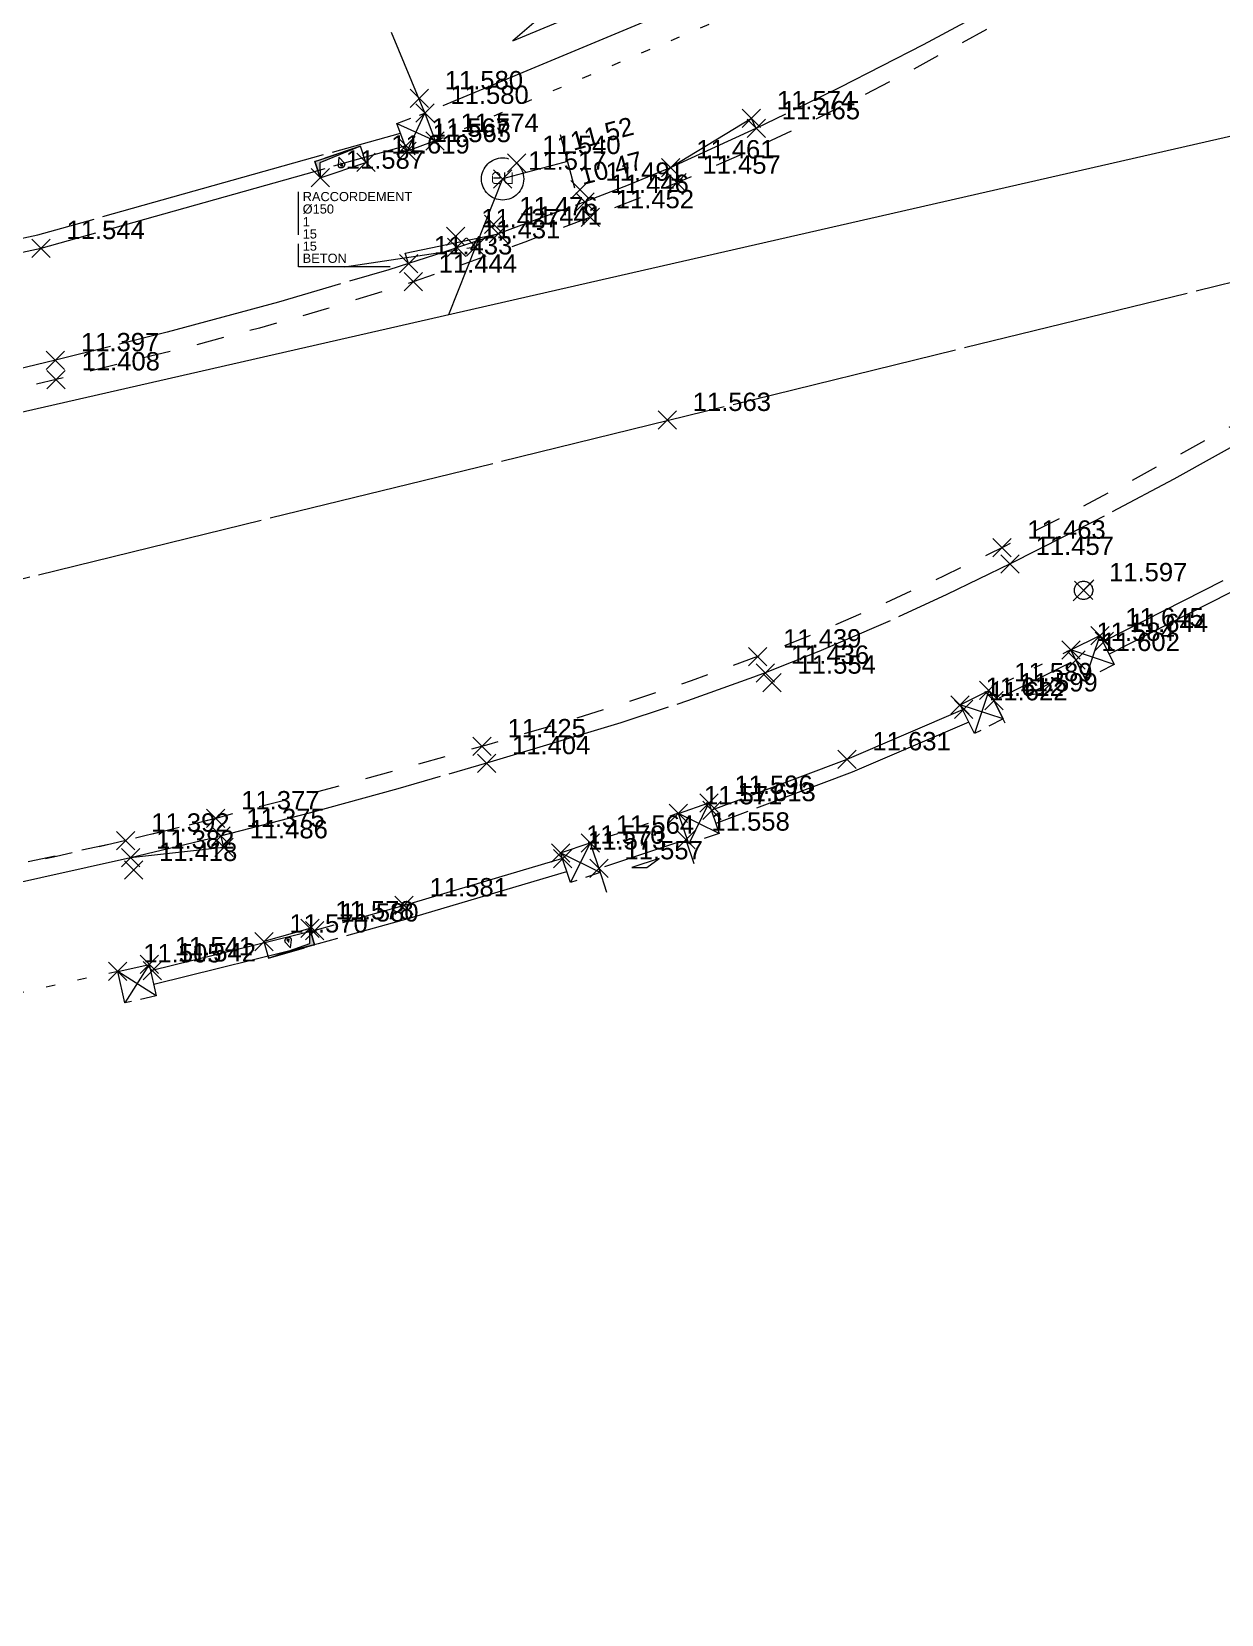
# Model space of a CAD drawing. Header units: metres. Extents: x 1224602 to 1224842, y 7187490 to 7187733.
# Drawn here: x 1224800.15 to 1224813.13, y 7187594.67 to 7187611.93 of the extents above; entities that cross this region are included whole.
import ezdxf
from ezdxf.enums import TextEntityAlignment as Align

# ---------------------------------------------------------------- set-up
doc = ezdxf.new("R2010")
doc.units = ezdxf.units.M
doc.header["$PDMODE"] = 3
doc.header["$PDSIZE"] = 0.1
for name, pattern in [('LL_0822', [2.5, 2.5, 0]), ('LL_0824', [0.35, 0.1, -0.25]), ('LL_0829', [0.6, 0.3, -0.3]), ('SL_1146', [2.5, 2.5, 0]), ('Socle_Continu', [2.5, 2.5, 0]), ('YL_2901', [2.5, 2.5, 0])]:
    doc.linetypes.add(name, pattern=pattern)
for name, color, linetype, lineweight in [('CLOTU_SCS', 212, 'Socle_Continu', 13), ('EAUPO_SCS', 140, 'Socle_Continu', 13), ('GAZFL_SCS', 40, 'Socle_Continu', 13), ('SIGTA_SCI', 7, 'Socle_Continu', 13), ('SIGTO_SCI', 255, 'Socle_Continu', 13), ('VOIRI_SCS', 7, 'Socle_Continu', 13)]:
    doc.layers.add(name, color=color, linetype=linetype, lineweight=lineweight)
for name, color, linetype, lineweight, true_color in [('EAUPL_SCS', 5, 'Socle_Continu', 13, 0x0000ff), ('EAUUS_PSI', 7, 'Socle_Continu', 13, 0x7f3f00), ('EAUUS_SCI', 7, 'Socle_Continu', 13, 0x7f3f00), ('EAUUS_SCS', 7, 'Socle_Continu', 13, 0x7f3f00), ('EAUUS_SCT', 7, 'Socle_Continu', 13, 0x7f3f00), ('SIGTS_PSS', 7, 'Socle_Continu', 13, 0x9966cc)]:
    doc.layers.add(name, color=color, linetype=linetype, lineweight=lineweight, true_color=true_color)
doc.styles.add('Reseaux', font='arial.ttf')
doc.styles.get("Standard").update_dxf_attribs({"font": 'arial.ttf'})
doc.styles.add('Style_2', font='WINGDNG3.TTF')
doc.linetypes.add('BL_0068', pattern='A,0.508,-0.254,["}",Style_2,S=0.254,R=0,X=-0.2,Y=-0.12],0.254', length=1.016)
doc.linetypes.add('CL_0181', pattern='A,3,-0.15,0.4,-0.381,["eu",Standard,S=0.254,R=0,X=-0.2,Y=-0.1],-0.381,0.4,-0.15', length=4.862)

# ---------------------------------------------------------------- blocks, each defined once
blk = doc.blocks.new('YP_1521')
at = {"layer": 'SIGTO_SCI', "color": 7, "linetype": 'Socle_Continu'}
blk.add_point((0, 0), dxfattribs=at)
at = {"layer": 'SIGTA_SCI', "linetype": 'Socle_Continu'}
blk.add_attdef('ALT', (0.278, 0.099), '', height=0.2, dxfattribs=at)
at = {"layer": 'SIGTA_SCI', "linetype": 'Socle_Continu', "flags": 9}
blk.add_attdef('CALQUE_ALT', (1.69, -1.18), '', height=0.2, dxfattribs=at)
at = {"layer": 'SIGTO_SCI', "linetype": 'Socle_Continu', "flags": 9}
for tag, p in [('ID', (1.69, 0.105)), ('NATURE', (1.69, -0.216)), ('FAMILLE', (1.69, -0.538)), ('CALQUE', (1.69, -0.859)), ('PCRS', (1.69, -1.823))]:
    blk.add_attdef(tag, p, '', height=0.2, dxfattribs=at)
blk = doc.blocks.new('AP_0001')
at = {"layer": 'EAUPO_SCS', "linetype": 'Socle_Continu'}
blk.add_line((0.113, 0.113), (-0.113, -0.113), dxfattribs=at)
blk.add_circle((0, 0), 0.1, dxfattribs=at)
at = {"layer": 'EAUPO_SCS', "linetype": 'Socle_Continu', "flags": 9}
for tag, p in [('ID', (0.809, 0.507)), ('NATURE', (0.809, 0.186)), ('FAMILLE', (0.809, -0.135)), ('CALQUE', (0.809, -0.456)), ('PCRS', (0.809, -0.778))]:
    blk.add_attdef(tag, p, '', height=0.2, dxfattribs=at)
blk = doc.blocks.new('CP_0162')
at = {"layer": 'EAUUS_SCS', "linetype": 'Socle_Continu', "const_width": 0.025, "flags": 128}
for points in [[(-0.063, -0.111), (-0.174, -0.111, -0.405328), (-0.241, -0.045), (-0.241, 0.067, -0.999132), (-0.063, 0.067), (-0.063, 0.022), (-0.218, 0.022)], [(0.048, 0.155), (0.048, -0.034, 0.410802), (0.125, -0.111), (0.225, -0.111), (0.225, 0.155)]]:
    blk.add_lwpolyline(points, format="xyb", dxfattribs=at)
at = {"layer": 'EAUUS_SCS', "linetype": 'Socle_Continu'}
blk.add_circle((0, 0), 0.5, dxfattribs=at)
at = {"layer": 'EAUUS_SCS', "linetype": 'Socle_Continu', "flags": 9}
for tag, p in [('NATURE', (0.918, 0.2)), ('ID', (0.918, 0.522)), ('FAMILLE', (0.918, -0.121)), ('CALQUE', (0.918, -0.442)), ('PCRS', (0.918, -0.763))]:
    blk.add_attdef(tag, p, '', height=0.2, dxfattribs=at)
blk = doc.blocks.new('LP_0842')
at = {"layer": 'VOIRI_SCS', "linetype": 'Socle_Continu', "flags": 128}
blk.add_lwpolyline([(1, 0), (1, 0.5), (0, 0)], dxfattribs=at)
at = {"layer": 'VOIRI_SCS', "linetype": 'Socle_Continu', "flags": 9}
for tag, p in [('ID', (1.488, 0.614)), ('NATURE', (1.488, 0.292)), ('FAMILLE', (1.488, -0.029)), ('CALQUE', (1.488, -0.35)), ('PCRS', (1.488, -0.672))]:
    blk.add_attdef(tag, p, '', height=0.2, dxfattribs=at)
blk = doc.blocks.new('LP_0841')
at = {"layer": 'VOIRI_SCS', "linetype": 'Socle_Continu', "flags": 128}
blk.add_lwpolyline([(0, 0), (0, 0.5), (1, 0)], dxfattribs=at)
at = {"layer": 'VOIRI_SCS', "linetype": 'Socle_Continu', "flags": 9}
for tag, p in [('ID', (1.428, 0.548)), ('NATURE', (1.428, 0.227)), ('FAMILLE', (1.428, -0.095)), ('CALQUE', (1.428, -0.416)), ('PCRS', (1.428, -0.737))]:
    blk.add_attdef(tag, p, '', height=0.2, dxfattribs=at)
blk = doc.blocks.new('JP_0703')
at = {"layer": 'GAZFL_SCS', "linetype": 'Socle_Continu'}
blk.add_hatch(color=256, dxfattribs=at).paths.add_polyline_path([(0, 0), (0, 0.359), (1, 0.359), (0.088, 0.3)])
h = blk.add_hatch(color=256, dxfattribs=at)
edge = h.paths.add_edge_path()
edge.add_line((0.505, 0.179), (0.471, 0.106))
edge.add_line((0.471, 0.106), (0.471, 0.096))
edge.add_ellipse((0.505, 0.099), major_axis=(-0.0336, 0), ratio=0.758629, start_angle=5.446, end_angle=174.554)
edge.add_line((0.538, 0.096), (0.538, 0.106))
edge.add_line((0.538, 0.106), (0.505, 0.179))
at = {"layer": 'GAZFL_SCS', "linetype": 'Socle_Continu', "flags": 128}
blk.add_lwpolyline([(0, 0.359), (0, 0), (1, 0), (1, 0.359)], close=True, dxfattribs=at)
at = {"layer": 'GAZFL_SCS', "linetype": 'Socle_Continu'}
blk.add_lwpolyline([(0, 0), (0, 0.359), (1, 0.359), (0.088, 0.3)], close=True, dxfattribs=at)
blk.add_lwpolyline([(0.578, 0.106), (0.578, 0.124), (0.505, 0.281), (0.432, 0.124), (0.432, 0.106, 0.066358), (0.436, 0.095, 0.1059), (0.452, 0.076, 0.086348), (0.476, 0.064, 0.076263), (0.505, 0.059, 0.076263), (0.534, 0.064, 0.086348), (0.557, 0.076, 0.1059), (0.574, 0.095, 0.066358)], format="xyb", close=True, dxfattribs=at)
at = {"layer": 'GAZFL_SCS', "linetype": 'Socle_Continu', "flags": 9}
for tag, p in [('ID', (1.013, 0.696)), ('NATURE', (1.013, 0.374)), ('FAMILLE', (1.013, 0.053)), ('CALQUE', (1.013, -0.268)), ('PCRS', (1.013, -0.589))]:
    blk.add_attdef(tag, p, '', height=0.2, dxfattribs=at)
blk = doc.blocks.new('SP_1162')
at = {"layer": 'CLOTU_SCS', "linetype": 'Socle_Continu'}
for p, q in [((0, 0), (1, 1)), ((0, 1), (1, 0))]:
    blk.add_line(p, q, dxfattribs=at)
at = {"layer": 'CLOTU_SCS', "linetype": 'Socle_Continu', "flags": 128}
blk.add_lwpolyline([(1, 0), (0, 0), (0, 1), (1, 1)], close=True, dxfattribs=at)
at = {"layer": 'CLOTU_SCS', "linetype": 'Socle_Continu', "flags": 9}
for tag, p in [('ID', (1.089, 0.299)), ('NATURE', (1.089, -0.022)), ('CALQUE', (1.089, -0.665)), ('FAMILLE', (1.089, -0.344)), ('PCRS', (1.089, -0.986))]:
    blk.add_attdef(tag, p, '', height=0.2, dxfattribs=at)
blk = doc.blocks.new('SP_1161')
at = {"layer": 'CLOTU_SCS', "linetype": 'Socle_Continu'}
for p, q in [((0, 0), (0, 0.2745)), ((1, 0.2745), (1, 0)), ((0.5, 0.1545), (0.3438, 0.103)), ((0.6563, 0.103), (0.5, 0.1545)), ((0.3438, 0.103), (0.6563, 0.103)), ((0.0625, 0), (0.9375, 0))]:
    blk.add_line(p, q, dxfattribs=at)
at = {"layer": 'CLOTU_SCS', "linetype": 'Socle_Continu', "flags": 9}
for tag, p in [('ID', (1.3598, 0.3853)), ('NATURE', (1.3598, 0.0641)), ('FAMILLE', (1.3598, -0.2572)), ('CALQUE', (1.3598, -0.5785)), ('PCRS', (1.3598, -0.8998))]:
    blk.add_attdef(tag, p, '', height=0.2, dxfattribs=at)
blk = doc.blocks.new('CP_2101')
at = {"layer": 'EAUUS_PSI', "linetype": 'Socle_Continu'}
blk.add_line((0.733, 0), (0, 0), dxfattribs=at)
at = {"layer": 'EAUUS_PSI', "linetype": 'Socle_Continu', "flags": 128}
blk.add_lwpolyline([(0.733, -0.3), (0.733, 0.3)], dxfattribs=at)
at = {"layer": 'EAUUS_PSI', "linetype": 'Socle_Continu'}
blk.add_point((0, 0), dxfattribs=at)
at = {"layer": 'EAUUS_PSI', "linetype": 'Socle_Continu', "style": 'Reseaux', "flags": 9}
for tag, p in [('ID', (2.525, 0.541)), ('NATURE', (2.525, 0.22))]:
    blk.add_attdef(tag, p, '', height=0.2, dxfattribs=at)
at = {"layer": 'EAUUS_PSI', "linetype": 'Socle_Continu'}
for tag, p in [('TAMPON', (0.824, 0.196)), ('RADIER', (0.824, -0.192))]:
    blk.add_attdef(tag, text='', height=0.2, dxfattribs=at).set_placement(p, align=Align.MIDDLE_LEFT)
at = {"layer": 'EAUUS_PSI', "linetype": 'Socle_Continu', "flags": 9}
for tag, p in [('FAMILLE', (2.525, -0.101)), ('CALQUE', (2.525, -0.423))]:
    blk.add_attdef(tag, p, '', height=0.2, dxfattribs=at)
blk = doc.blocks.new('*U107')
at = {"layer": 'EAUUS_SCI', "linetype": 'Socle_Continu'}
blk.add_line((-2.864, -0.435), (0, 0), dxfattribs=at)
at = {"layer": 'EAUUS_SCI', "linetype": 'Socle_Continu', "flags": 128}
blk.add_lwpolyline([(-1.864, -0.435), (-3.864, -0.435), (-3.864, 1.204)], dxfattribs=at)
at = {"layer": 'EAUUS_SCI', "linetype": 'Socle_Continu'}
blk.add_point((0, 0), dxfattribs=at)
at = {"layer": 'EAUUS_SCI', "linetype": 'Socle_Continu', "flags": 9}
for tag, p in [('ID', (2.47, 1.418)), ('NATURE', (2.47, 1.097)), ('FAMILLE', (2.47, 0.776)), ('CALQUE', (2.47, 0.454))]:
    blk.add_attdef(tag, p, '', height=0.2, dxfattribs=at)
at = {"layer": 'EAUUS_SCI', "linetype": 'Socle_Continu'}
for tag, p in [('TYPE', (-3.775, 0.999)), ('DIAM', (-3.775, 0.728)), ('NBR', (-3.775, 0.45)), ('LARG', (-3.775, 0.184)), ('HAUT', (-3.775, -0.082)), ('MATER', (-3.775, -0.347))]:
    blk.add_attdef(tag, p, '', height=0.2, dxfattribs=at)

msp = doc.modelspace()

# ---------------------------------------------------------------- linework, layer by layer
at = {"layer": 'CLOTU_SCS', "linetype": 'SL_1146', "flags": 128}
for points in [[(1224793.292, 7187608.313), (1224796.823, 7187608.978), (1224800.213, 7187609.71), (1224804.17, 7187610.82)], [(1224793.309, 7187608.163), (1224796.853, 7187608.831), (1224800.249, 7187609.564), (1224804.222, 7187610.679)], [(1224815.446, 7187607.139), (1224813.996, 7187606.369), (1224811.847, 7187605.278), (1224811.834, 7187605.272)], [(1224815.521, 7187607.009), (1224814.065, 7187606.236), (1224811.901, 7187605.138)], [(1224810.302, 7187604.529), (1224809.041, 7187603.989), (1224807.568, 7187603.434), (1224807.563, 7187603.432)], [(1224810.37, 7187604.395), (1224809.097, 7187603.85), (1224807.612, 7187603.29)], [(1224805.938, 7187602.907), (1224804.21, 7187602.396), (1224803.235, 7187602.122), (1224801.462, 7187601.686), (1224801.445, 7187601.682)], [(1224805.981, 7187602.764), (1224804.251, 7187602.252), (1224803.273, 7187601.977), (1224801.478, 7187601.535)]]:
    msp.add_lwpolyline(points, dxfattribs=at)
at = {"layer": 'EAUPL_SCS', "linetype": 'BL_0068', "flags": 128}
msp.add_lwpolyline([(1224804.773, 7187609.694), (1224804.782, 7187609.573)], dxfattribs=at)
at = {"layer": 'EAUUS_SCT', "linetype": 'CL_0181', "flags": 128}
for points in [[(1224817.982, 7187611.869), (1224779.278, 7187603.035)], [(1224805.285, 7187610.32), (1224804.696, 7187608.836)]]:
    msp.add_lwpolyline(points, dxfattribs=at)
at = {"layer": 'SIGTS_PSS', "linetype": 'YL_2901', "flags": 128}
msp.add_lwpolyline([(1224718.643, 7187594.665), (1224724.194, 7187641.786), (1224743.464, 7187686.347), (1224774.759, 7187705.496), (1224807.6, 7187693.028), (1224838.124, 7187643.847), (1224818.746, 7187610.542), (1224772.174, 7187599.12)], close=True, dxfattribs=at)
at = {"layer": 'VOIRI_SCS', "linetype": 'LL_0829', "flags": 128}
for points in [[(1224724.034, 7187627.945), (1224724.202, 7187628.224), (1224726.87, 7187634.426), (1224730.625, 7187643.104), (1224731.102, 7187644.194), (1224732.308, 7187646.951), (1224733.907, 7187650.659), (1224734.709, 7187652.528), (1224735.526, 7187654.382), (1224736.479, 7187656.545), (1224737.677, 7187659.395), (1224738.379, 7187661.013), (1224739.599, 7187663.79), (1224739.988, 7187664.723), (1224743.133, 7187672.052), (1224744, 7187673.998), (1224744.29, 7187674.651), (1224745.698, 7187677.941), (1224748.364, 7187684.148), (1224750.773, 7187689.646), (1224751.073, 7187690.345), (1224751.387, 7187691.034), (1224751.554, 7187691.372), (1224751.731, 7187691.704), (1224751.919, 7187692.029), (1224752.12, 7187692.345), (1224752.335, 7187692.653), (1224752.562, 7187692.953), (1224752.799, 7187693.246), (1224753.045, 7187693.533), (1224753.561, 7187694.09), (1224754.095, 7187694.632), (1224754.713, 7187695.229), (1224755.028, 7187695.519), (1224755.35, 7187695.799), (1224755.679, 7187696.069), (1224756.017, 7187696.327), (1224756.365, 7187696.569), (1224756.724, 7187696.796), (1224757.093, 7187697.006), (1224757.473, 7187697.2), (1224757.861, 7187697.378), (1224758.257, 7187697.541), (1224758.659, 7187697.69), (1224759.067, 7187697.825), (1224759.479, 7187697.947), (1224759.895, 7187698.056), (1224760.344, 7187698.16), (1224760.795, 7187698.25), (1224761.249, 7187698.326), (1224761.703, 7187698.388), (1224762.16, 7187698.435), (1224762.617, 7187698.467), (1224763.075, 7187698.484), (1224763.533, 7187698.485), (1224763.991, 7187698.472), (1224764.449, 7187698.443), (1224764.906, 7187698.398), (1224765.361, 7187698.337), (1224765.813, 7187698.26), (1224766.262, 7187698.166), (1224766.707, 7187698.055), (1224767.146, 7187697.927), (1224768.078, 7187697.607), (1224773.728, 7187695.548), (1224776.608, 7187694.496), (1224779.623, 7187693.399), (1224782.465, 7187692.323), (1224789.073, 7187689.945), (1224794.902, 7187687.818), (1224796.778, 7187687.116), (1224799.656, 7187686.091), (1224801.113, 7187685.539), (1224803.978, 7187684.486), (1224804.92, 7187684.146), (1224805.867, 7187683.795), (1224806.817, 7187683.428), (1224807.761, 7187683.045), (1224808.696, 7187682.64), (1224809.623, 7187682.212), (1224810.537, 7187681.754), (1224810.987, 7187681.513), (1224811.432, 7187681.262), (1224811.871, 7187681), (1224812.301, 7187680.728), (1224812.723, 7187680.443), (1224813.136, 7187680.145), (1224813.539, 7187679.833), (1224813.932, 7187679.508), (1224814.315, 7187679.171), (1224814.69, 7187678.824), (1224815.057, 7187678.468), (1224815.417, 7187678.104), (1224816.117, 7187677.355), (1224816.794, 7187676.586), (1224817.123, 7187676.194), (1224817.443, 7187675.795), (1224817.754, 7187675.39), (1224818.055, 7187674.978), (1224818.345, 7187674.559), (1224818.623, 7187674.131), (1224819.017, 7187673.479), (1224819.394, 7187672.817), (1224820.126, 7187671.479), (1224820.426, 7187670.919), (1224821.79, 7187668.228), (1224823.547, 7187664.606), (1224824.926, 7187661.775), (1224827.094, 7187657.329), (1224828.446, 7187654.62), (1224830.201, 7187651.007), (1224830.875, 7187649.632), (1224831.199, 7187648.938), (1224831.507, 7187648.236), (1224831.793, 7187647.527), (1224832.054, 7187646.808), (1224832.284, 7187646.08), (1224832.474, 7187645.355), (1224832.477, 7187645.342), (1224832.632, 7187644.595), (1224832.753, 7187643.841), (1224832.845, 7187643.082), (1224832.915, 7187642.321), (1224832.972, 7187641.513), (1224833.01, 7187640.704), (1224833.031, 7187639.894), (1224833.035, 7187639.269), (1224833.034, 7187639.083), (1224833.018, 7187638.271), (1224832.975, 7187637.46), (1224832.897, 7187636.653), (1224832.844, 7187636.252), (1224832.779, 7187635.853), (1224832.697, 7187635.433), (1224832.602, 7187635.015), (1224832.496, 7187634.6), (1224832.38, 7187634.187), (1224832.122, 7187633.367), (1224831.837, 7187632.554), (1224831.718, 7187632.233), (1224831.533, 7187631.748), (1224831.21, 7187630.951), (1224831.038, 7187630.558), (1224830.856, 7187630.169), (1224830.665, 7187629.786), (1224830.462, 7187629.41), (1224830.105, 7187628.811), (1224829.722, 7187628.228), (1224829.318, 7187627.657), (1224828.9, 7187627.096), (1224828.737, 7187626.882), (1224828.042, 7187625.992), (1224827.603, 7187625.45), (1224827.153, 7187624.918), (1224826.605, 7187624.3), (1224826.043, 7187623.696), (1224825.468, 7187623.102), (1224824.884, 7187622.518), (1224824.691, 7187622.328), (1224823.697, 7187621.37), (1224822.496, 7187620.237), (1224821.31, 7187619.135), (1224820.705, 7187618.597), (1224820.214, 7187618.179), (1224820.087, 7187618.074), (1224819.454, 7187617.571), (1224818.806, 7187617.085), (1224818.148, 7187616.614), (1224817.481, 7187616.153), (1224816.674, 7187615.613), (1224815.86, 7187615.084), (1224815.04, 7187614.566), (1224814.356, 7187614.144), (1224814.214, 7187614.057), (1224813.382, 7187613.557), (1224812.546, 7187613.066), (1224810.857, 7187612.108), (1224809.731, 7187611.497), (1224809.162, 7187611.201), (1224808.589, 7187610.915), (1224808.011, 7187610.641), (1224807.427, 7187610.381), (1224807.186, 7187610.278), (1224806.836, 7187610.135), (1224806.241, 7187609.902), (1224805.528, 7187609.631), (1224804.812, 7187609.371), (1224804.309, 7187609.198), (1224804.091, 7187609.127), (1224803.364, 7187608.902), (1224802.631, 7187608.693), (1224801.895, 7187608.498), (1224800.414, 7187608.132), (1224798.436, 7187607.674), (1224797.443, 7187607.46), (1224796.449, 7187607.258), (1224795.451, 7187607.071), (1224794.45, 7187606.899), (1224793.447, 7187606.742), (1224792.441, 7187606.602), (1224790.953, 7187606.423), (1224789.463, 7187606.261), (1224783.421, 7187605.668), (1224780.396, 7187605.374), (1224779.544, 7187605.287), (1224769.822, 7187604.297), (1224765.881, 7187603.889), (1224760.59, 7187603.346), (1224760.558, 7187603.241), (1224760.498, 7187603.176)], [(1224802.155, 7187603.346), (1224801.173, 7187603.102), (1224798.671, 7187602.56), (1224796.693, 7187602.158), (1224795.721, 7187601.972), (1224794.734, 7187601.792), (1224794.322, 7187601.721), (1224793.344, 7187601.573), (1224788.442, 7187601.049), (1224785.39, 7187600.732), (1224780.227, 7187600.217), (1224772.157, 7187599.408), (1224770.25, 7187599.222), (1224769.137, 7187599.11), (1224767.108, 7187598.904), (1224766.031, 7187598.79), (1224760.921, 7187598.263), (1224760.376, 7187598.241)]]:
    msp.add_lwpolyline(points, dxfattribs=at)
msp.add_lwpolyline([(1224829.998, 7187686.754), (1224829.329, 7187685.889, 0.085546), (1224827.67, 7187683.348, 0.032872), (1224826.288, 7187679.465, 0.052007), (1224825.938, 7187677.454), (1224825.845, 7187676.093, 0.035288), (1224825.807, 7187675.08, 0.008804), (1224825.911, 7187673.024, 0.041117), (1224826.067, 7187671.994, 0.038606), (1224826.693, 7187670.038, 0.014144), (1224827.498, 7187668.211), (1224828.376, 7187666.362), (1224829.531, 7187664.042), (1224829.974, 7187663.098), (1224834.355, 7187654.09), (1224836.14, 7187650.337), (1224836.462, 7187649.664), (1224836.794, 7187648.739), (1224837.116, 7187647.768), (1224837.283, 7187647.092), (1224837.36, 7187646.797), (1224837.59, 7187645.559), (1224837.694, 7187644.939), (1224837.786, 7187644.317), (1224837.861, 7187643.694), (1224837.918, 7187643.068), (1224838.001, 7187641.812), (1224838.051, 7187640.947), (1224838.091, 7187639.44), (1224838.095, 7187638.686), (1224838.079, 7187637.933), (1224838.053, 7187637.411), (1224838.014, 7187636.89), (1224837.963, 7187636.37), (1224837.9, 7187635.851), (1224837.825, 7187635.333), (1224837.755, 7187634.917), (1224837.737, 7187634.818), (1224837.635, 7187634.305), (1224837.512, 7187633.798), (1224837.214, 7187632.822), (1224836.912, 7187631.867), (1224836.603, 7187630.904), (1224836.272, 7187629.949), (1224836, 7187629.242), (1224835.704, 7187628.544), (1224835.383, 7187627.857), (1224835.037, 7187627.184), (1224834.665, 7187626.524), (1224834.27, 7187625.878), (1224833.854, 7187625.244), (1224833.423, 7187624.621), (1224832.809, 7187623.782), (1224832.21, 7187623.013), (1224832.17, 7187622.962), (1224831.506, 7187622.162), (1224830.822, 7187621.379), (1224830.172, 7187620.666), (1224830.144, 7187620.635), (1224829.51, 7187619.964), (1224828.836, 7187619.273), (1224828.154, 7187618.59), (1224827.24, 7187617.701), (1224826.318, 7187616.822), (1224826.263, 7187616.77), (1224825.388, 7187615.95), (1224824.442, 7187615.094), (1224823.903, 7187614.627), (1224823.355, 7187614.17), (1224822.799, 7187613.722), (1224822.672, 7187613.622), (1224822.234, 7187613.284), (1224821.662, 7187612.857), (1224821.083, 7187612.44), (1224820.496, 7187612.033), (1224819.902, 7187611.637), (1224818.583, 7187610.786), (1224817.736, 7187610.234), (1224817.098, 7187609.834), (1224816.453, 7187609.444), (1224816.004, 7187609.179), (1224815.15, 7187608.687), (1224813.379, 7187607.702), (1224812.081, 7187606.994), (1224811.426, 7187606.65), (1224810.767, 7187606.315), (1224810.102, 7187605.991), (1224809.43, 7187605.68), (1224808.752, 7187605.385), (1224808.066, 7187605.11), (1224807.342, 7187604.845), (1224806.61, 7187604.6), (1224805.873, 7187604.37), (1224805.133, 7187604.152), (1224803.647, 7187603.737), (1224802.155, 7187603.346), (1224801.289, 7187603.13), (1224800.419, 7187602.929), (1224798.671, 7187602.56), (1224797.198, 7187602.259), (1224795.721, 7187601.972), (1224794.322, 7187601.721), (1224793.344, 7187601.573)], format="xyb", dxfattribs=at)
at = {"layer": 'VOIRI_SCS', "linetype": 'LL_0822', "flags": 128}
for points in [[(1224837.486, 7187647.068), (1224837.548, 7187646.843), (1224837.593, 7187646.672), (1224837.687, 7187646.272), (1224837.768, 7187645.869), (1224837.839, 7187645.465), (1224837.954, 7187644.65), (1224838.041, 7187643.831), (1224838.157, 7187642.398), (1224838.2, 7187641.84), (1224838.269, 7187640.966), (1224838.312, 7187640.205), (1224838.333, 7187639.444), (1224838.33, 7187638.682), (1224838.302, 7187637.938), (1224838.301, 7187637.921), (1224838.245, 7187637.161), (1224838.164, 7187636.404), (1224838.06, 7187635.649), (1224837.935, 7187634.898), (1224837.831, 7187634.357), (1224837.709, 7187633.821), (1224837.69, 7187633.744), (1224837.563, 7187633.291), (1224837.402, 7187632.764), (1224836.943, 7187631.311), (1224836.702, 7187630.589), (1224836.447, 7187629.871), (1224836.173, 7187629.16), (1224835.878, 7187628.457), (1224835.559, 7187627.764), (1224835.215, 7187627.084), (1224834.971, 7187626.639), (1224834.715, 7187626.2), (1224834.449, 7187625.768), (1224834.172, 7187625.343), (1224833.885, 7187624.924), (1224833.589, 7187624.511), (1224832.978, 7187623.701), (1224832.361, 7187622.9), (1224832.004, 7187622.447), (1224831.499, 7187621.833), (1224830.976, 7187621.236), (1224830.28, 7187620.498), (1224829.648, 7187619.837), (1224828.98, 7187619.142), (1224828.304, 7187618.455), (1224827.575, 7187617.74), (1224826.834, 7187617.038), (1224826.4, 7187616.635), (1224825.332, 7187615.656), (1224824.578, 7187614.965), (1224824.09, 7187614.531), (1224823.452, 7187613.988), (1224822.799, 7187613.464), (1224822.337, 7187613.112), (1224822.116, 7187612.948), (1224821.421, 7187612.449), (1224820.009, 7187611.483), (1224818.931, 7187610.772), (1224818.71, 7187610.632), (1224818.385, 7187610.428), (1224817.84, 7187610.083), (1224816.989, 7187609.524), (1224816.106, 7187609.017), (1224815.222, 7187608.513), (1224814.359, 7187608.033), (1224813.475, 7187607.529), (1224812.607, 7187607.047), (1224811.719, 7187606.575), (1224810.821, 7187606.121), (1224810.132, 7187605.787), (1224809.437, 7187605.467), (1224808.734, 7187605.165), (1224808.15, 7187604.933), (1224808.022, 7187604.885), (1224807.302, 7187604.628), (1224806.575, 7187604.389), (1224805.109, 7187603.947), (1224804.143, 7187603.669), (1224803.175, 7187603.402), (1224802.203, 7187603.151), (1224801.226, 7187602.917), (1224798.726, 7187602.361), (1224797.694, 7187602.166), (1224797.208, 7187602.058), (1224796.744, 7187601.957), (1224796.722, 7187601.953), (1224795.741, 7187601.786), (1224794.77, 7187601.604)], [(1224817.334, 7187616.281), (1224816.818, 7187615.923), (1224816.081, 7187615.436), (1224815.334, 7187614.965), (1224814.25, 7187614.305), (1224813.824, 7187614.047), (1224812.306, 7187613.141), (1224811.542, 7187612.698), (1224810.772, 7187612.266), (1224809.873, 7187611.783), (1224808.964, 7187611.317), (1224808.047, 7187610.869), (1224807.118, 7187610.444), (1224806.653, 7187610.252), (1224806.183, 7187610.069), (1224805.237, 7187609.722), (1224804.642, 7187609.521), (1224804.259, 7187609.397), (1224804.044, 7187609.33), (1224802.839, 7187608.976), (1224801.626, 7187608.649), (1224800.407, 7187608.342), (1224798.725, 7187607.94), (1224797.036, 7187607.571), (1224796.437, 7187607.45), (1224796.188, 7187607.402), (1224795.338, 7187607.245), (1224794.485, 7187607.098), (1224793.631, 7187606.962), (1224792.83, 7187606.845), (1224792.432, 7187606.791), (1224792.027, 7187606.741), (1224790.416, 7187606.567), (1224789.42, 7187606.462), (1224784.417, 7187605.958), (1224783.392, 7187605.855), (1224781.373, 7187605.661), (1224780.363, 7187605.566), (1224779.503, 7187605.478), (1224769.808, 7187604.495), (1224768.794, 7187604.391), (1224766.788, 7187604.202), (1224765.885, 7187604.096)]]:
    msp.add_lwpolyline(points, dxfattribs=at)
at = {"layer": 'VOIRI_SCS', "linetype": 'LL_0824', "flags": 128}
for points in [[(1224804.547, 7187610.734), (1224807.714, 7187612.083)], [(1224811.484, 7187605.184), (1224810.587, 7187604.742)], [(1224807.203, 7187603.401), (1224806.241, 7187603.079)], [(1224801.086, 7187601.677), (1224798.382, 7187601.079)]]:
    msp.add_lwpolyline(points, dxfattribs=at)

# ---------------------------------------------------------------- block references
at = {"layer": 'CLOTU_SCS', "linetype": 'Socle_Continu'}
for p, xscale, yscale, rotation in [((1224804.437, 7187611.039), 3.457907386560296, 3.457907386560296, 22.63289945265926), ((1224811.54, 7187605.072), 0.9984662300831485, 0.9984662300831485, 206.2079508538778), ((1224807.285, 7187603.113), 0.9993189052896801, 0.9993189052896801, 198.2780441319962)]:
    msp.add_blockref('SP_1161', p, dxfattribs=dict(at, xscale=xscale, yscale=yscale, rotation=rotation))
at = {"layer": 'CLOTU_SCS', "color": 6, "linetype": 'Socle_Continu'}
for p, xscale, yscale, rotation in [((1224804.243, 7187610.622), 0.3241038887416522, 0.3241038887416522, 20.26453143554531), ((1224811.801, 7187605.34), 0.3531546127922235, 0.3531546127922235, 206.3469475354159), ((1224810.587, 7187604.742), 0.3504714555122749, 0.3504714555122749, 207.0134479220621), ((1224807.535, 7187603.514), 0.3513244269562291, 0.3513244269562291, 198.8298390897999), ((1224806.241, 7187603.079), 0.3419810094242662, 0.3419810094242662, 198.5425533377632), ((1224801.43, 7187601.753), 0.3517900582373527, 0.3517900582373527, 192.5159648692085)]:
    msp.add_blockref('SP_1162', p, dxfattribs=dict(at, xscale=xscale, yscale=yscale, rotation=rotation))
at = {"layer": 'EAUPO_SCS', "linetype": 'Socle_Continu'}
msp.add_blockref('AP_0001', (1224811.622, 7187605.833), dxfattribs=at)
at = {"layer": 'EAUUS_PSI', "linetype": 'Socle_Continu', "rotation": 15.02752377438123}
msp.add_blockref('CP_2101', (1224805.285, 7187610.32), dxfattribs=at).add_auto_attribs({'TAMPON': '11.52', 'RADIER': '10.47'})
at = {"layer": 'EAUUS_SCI', "linetype": 'Socle_Continu', "xscale": 0.5, "yscale": 0.5, "zscale": 0.5}
msp.add_blockref('*U107', (1224804.991, 7187609.578), dxfattribs=at).add_auto_attribs({'TYPE': 'RACCORDEMENT', 'DIAM': 'Ø150', 'NBR': '1', 'LARG': '15', 'HAUT': '15', 'MATER': 'BETON'})
at = {"layer": 'EAUUS_SCS', "linetype": 'Socle_Continu', "xscale": 0.4605413737423035, "yscale": 0.4605413737423035}
msp.add_blockref('CP_0162', (1224805.285, 7187610.32), dxfattribs=at)
at = {"layer": 'GAZFL_SCS', "linetype": 'Socle_Continu'}
for p, xscale, yscale, rotation in [((1224803.295, 7187610.332), 0.5246608767465601, 0.5246608767465601, 18.47324672705364), ((1224803.182, 7187602.146), 0.5217254870269232, 0.5217254870269232, 195.9843451500625)]:
    msp.add_blockref('JP_0703', p, dxfattribs=dict(at, xscale=xscale, yscale=yscale, rotation=rotation))
at = {"layer": 'SIGTO_SCI', "linetype": 'Socle_Continu'}
ref = msp.add_blockref('YP_1521', (1224804.375, 7187611.198), dxfattribs=at)
ref.add_attrib('ALT', '11.580', (1224804.653, 7187611.297), dxfattribs={"layer": 'SIGTA_SCI', "linetype": 'Socle_Continu', "height": 0.2})
ref = msp.add_blockref('YP_1521', (1224804.437, 7187611.039), dxfattribs=at)
ref.add_attrib('ALT', '11.580', (1224804.715, 7187611.138), dxfattribs={"layer": 'SIGTA_SCI', "linetype": 'Socle_Continu', "height": 0.2})
ref = msp.add_blockref('YP_1521', (1224807.998, 7187610.98), dxfattribs=at)
ref.add_attrib('ALT', '11.574', (1224808.276, 7187611.078), dxfattribs={"layer": 'SIGTA_SCI', "linetype": 'Socle_Continu', "height": 0.2})
ref = msp.add_blockref('YP_1521', (1224804.547, 7187610.734), dxfattribs=at)
ref.add_attrib('ALT', '11.574', (1224804.825, 7187610.833), dxfattribs={"layer": 'SIGTA_SCI', "linetype": 'Socle_Continu', "height": 0.2})
ref = msp.add_blockref('YP_1521', (1224808.051, 7187610.871), dxfattribs=at)
ref.add_attrib('ALT', '11.465', (1224808.329, 7187610.97), dxfattribs={"layer": 'SIGTA_SCI', "linetype": 'Socle_Continu', "height": 0.2})
ref = msp.add_blockref('YP_1521', (1224804.231, 7187610.681), dxfattribs=at)
ref.add_attrib('ALT', '11.567', (1224804.509, 7187610.78), dxfattribs={"layer": 'SIGTA_SCI', "linetype": 'Socle_Continu', "height": 0.2})
ref = msp.add_blockref('YP_1521', (1224804.243, 7187610.622), dxfattribs=at)
ref.add_attrib('ALT', '11.565', (1224804.521, 7187610.721), dxfattribs={"layer": 'SIGTA_SCI', "linetype": 'Socle_Continu', "height": 0.2})
ref = msp.add_blockref('YP_1521', (1224803.793, 7187610.499), dxfattribs=at)
ref.add_attrib('ALT', '11.619', (1224804.071, 7187610.597), dxfattribs={"layer": 'SIGTA_SCI', "linetype": 'Socle_Continu', "height": 0.2})
ref = msp.add_blockref('YP_1521', (1224805.439, 7187610.492), dxfattribs=at)
ref.add_attrib('ALT', '11.540', (1224805.717, 7187610.591), dxfattribs={"layer": 'SIGTA_SCI', "linetype": 'Socle_Continu', "height": 0.2})
ref = msp.add_blockref('YP_1521', (1224807.118, 7187610.444), dxfattribs=at)
ref.add_attrib('ALT', '11.461', (1224807.396, 7187610.543), dxfattribs={"layer": 'SIGTA_SCI', "linetype": 'Socle_Continu', "height": 0.2})
ref = msp.add_blockref('YP_1521', (1224803.295, 7187610.332), dxfattribs=at)
ref.add_attrib('ALT', '11.587', (1224803.573, 7187610.431), dxfattribs={"layer": 'SIGTA_SCI', "linetype": 'Socle_Continu', "height": 0.2})
ref = msp.add_blockref('YP_1521', (1224805.285, 7187610.32), dxfattribs=at)
ref.add_attrib('ALT', '11.517', (1224805.563, 7187610.419), dxfattribs={"layer": 'SIGTA_SCI', "linetype": 'Socle_Continu', "height": 0.2})
ref = msp.add_blockref('YP_1521', (1224806.129, 7187610.201), dxfattribs=at)
ref.add_attrib('ALT', '11.491', (1224806.407, 7187610.3), dxfattribs={"layer": 'SIGTA_SCI', "linetype": 'Socle_Continu', "height": 0.2})
ref = msp.add_blockref('YP_1521', (1224807.186, 7187610.278), dxfattribs=at)
ref.add_attrib('ALT', '11.457', (1224807.464, 7187610.377), dxfattribs={"layer": 'SIGTA_SCI', "linetype": 'Socle_Continu', "height": 0.2})
ref = msp.add_blockref('YP_1521', (1224806.183, 7187610.069), dxfattribs=at)
ref.add_attrib('ALT', '11.446', (1224806.461, 7187610.167), dxfattribs={"layer": 'SIGTA_SCI', "linetype": 'Socle_Continu', "height": 0.2})
ref = msp.add_blockref('YP_1521', (1224806.241, 7187609.902), dxfattribs=at)
ref.add_attrib('ALT', '11.452', (1224806.518, 7187610), dxfattribs={"layer": 'SIGTA_SCI', "linetype": 'Socle_Continu', "height": 0.2})
ref = msp.add_blockref('YP_1521', (1224804.773, 7187609.694), dxfattribs=at)
ref.add_attrib('ALT', '11.427', (1224805.051, 7187609.793), dxfattribs={"layer": 'SIGTA_SCI', "linetype": 'Socle_Continu', "height": 0.2})
ref = msp.add_blockref('YP_1521', (1224805.188, 7187609.825), dxfattribs=at)
ref.add_attrib('ALT', '11.476', (1224805.466, 7187609.923), dxfattribs={"layer": 'SIGTA_SCI', "linetype": 'Socle_Continu', "height": 0.2})
ref = msp.add_blockref('YP_1521', (1224805.237, 7187609.722), dxfattribs=at)
ref.add_attrib('ALT', '11.441', (1224805.515, 7187609.821), dxfattribs={"layer": 'SIGTA_SCI', "linetype": 'Socle_Continu', "height": 0.2})
ref = msp.add_blockref('YP_1521', (1224800.249, 7187609.564), dxfattribs=at)
ref.add_attrib('ALT', '11.544', (1224800.527, 7187609.663), dxfattribs={"layer": 'SIGTA_SCI', "linetype": 'Socle_Continu', "height": 0.2})
ref = msp.add_blockref('YP_1521', (1224804.782, 7187609.573), dxfattribs=at)
ref.add_attrib('ALT', '11.431', (1224805.06, 7187609.672), dxfattribs={"layer": 'SIGTA_SCI', "linetype": 'Socle_Continu', "height": 0.2})
ref = msp.add_blockref('YP_1521', (1224804.259, 7187609.397), dxfattribs=at)
ref.add_attrib('ALT', '11.433', (1224804.536, 7187609.496), dxfattribs={"layer": 'SIGTA_SCI', "linetype": 'Socle_Continu', "height": 0.2})
ref = msp.add_blockref('YP_1521', (1224804.309, 7187609.198), dxfattribs=at)
ref.add_attrib('ALT', '11.444', (1224804.587, 7187609.297), dxfattribs={"layer": 'SIGTA_SCI', "linetype": 'Socle_Continu', "height": 0.2})
ref = msp.add_blockref('YP_1521', (1224800.407, 7187608.342), dxfattribs=at)
ref.add_attrib('ALT', '11.397', (1224800.685, 7187608.44), dxfattribs={"layer": 'SIGTA_SCI', "linetype": 'Socle_Continu', "height": 0.2})
ref = msp.add_blockref('YP_1521', (1224800.414, 7187608.132), dxfattribs=at)
ref.add_attrib('ALT', '11.408', (1224800.692, 7187608.231), dxfattribs={"layer": 'SIGTA_SCI', "linetype": 'Socle_Continu', "height": 0.2})
ref = msp.add_blockref('YP_1521', (1224807.08, 7187607.69), dxfattribs=at)
ref.add_attrib('ALT', '11.563', (1224807.358, 7187607.789), dxfattribs={"layer": 'SIGTA_SCI', "linetype": 'Socle_Continu', "height": 0.2})
ref = msp.add_blockref('YP_1521', (1224810.731, 7187606.297), dxfattribs=at)
ref.add_attrib('ALT', '11.463', (1224811.009, 7187606.396), dxfattribs={"layer": 'SIGTA_SCI', "linetype": 'Socle_Continu', "height": 0.2})
ref = msp.add_blockref('YP_1521', (1224810.821, 7187606.121), dxfattribs=at)
ref.add_attrib('ALT', '11.457', (1224811.099, 7187606.219), dxfattribs={"layer": 'SIGTA_SCI', "linetype": 'Socle_Continu', "height": 0.2})
ref = msp.add_blockref('YP_1521', (1224811.622, 7187605.833), dxfattribs=at)
ref.add_attrib('ALT', '11.597', (1224811.9, 7187605.932), dxfattribs={"layer": 'SIGTA_SCI', "linetype": 'Socle_Continu', "height": 0.2})
ref = msp.add_blockref('YP_1521', (1224811.801, 7187605.34), dxfattribs=at)
ref.add_attrib('ALT', '11.645', (1224812.078, 7187605.439), dxfattribs={"layer": 'SIGTA_SCI', "linetype": 'Socle_Continu', "height": 0.2})
ref = msp.add_blockref('YP_1521', (1224811.847, 7187605.278), dxfattribs=at)
ref.add_attrib('ALT', '11.644', (1224812.125, 7187605.377), dxfattribs={"layer": 'SIGTA_SCI', "linetype": 'Socle_Continu', "height": 0.2})
ref = msp.add_blockref('YP_1521', (1224808.066, 7187605.11), dxfattribs=at)
ref.add_attrib('ALT', '11.439', (1224808.344, 7187605.209), dxfattribs={"layer": 'SIGTA_SCI', "linetype": 'Socle_Continu', "height": 0.2})
ref = msp.add_blockref('YP_1521', (1224811.484, 7187605.184), dxfattribs=at)
ref.add_attrib('ALT', '11.584', (1224811.762, 7187605.282), dxfattribs={"layer": 'SIGTA_SCI', "linetype": 'Socle_Continu', "height": 0.2})
ref = msp.add_blockref('YP_1521', (1224811.54, 7187605.072), dxfattribs=at)
ref.add_attrib('ALT', '11.602', (1224811.818, 7187605.171), dxfattribs={"layer": 'SIGTA_SCI', "linetype": 'Socle_Continu', "height": 0.2})
ref = msp.add_blockref('YP_1521', (1224808.15, 7187604.933), dxfattribs=at)
ref.add_attrib('ALT', '11.436', (1224808.428, 7187605.032), dxfattribs={"layer": 'SIGTA_SCI', "linetype": 'Socle_Continu', "height": 0.2})
ref = msp.add_blockref('YP_1521', (1224808.224, 7187604.825), dxfattribs=at)
ref.add_attrib('ALT', '11.554', (1224808.502, 7187604.924), dxfattribs={"layer": 'SIGTA_SCI', "linetype": 'Socle_Continu', "height": 0.2})
ref = msp.add_blockref('YP_1521', (1224810.587, 7187604.742), dxfattribs=at)
ref.add_attrib('ALT', '11.589', (1224810.865, 7187604.841), dxfattribs={"layer": 'SIGTA_SCI', "linetype": 'Socle_Continu', "height": 0.2})
ref = msp.add_blockref('YP_1521', (1224810.274, 7187604.583), dxfattribs=at)
ref.add_attrib('ALT', '11.612', (1224810.552, 7187604.681), dxfattribs={"layer": 'SIGTA_SCI', "linetype": 'Socle_Continu', "height": 0.2})
ref = msp.add_blockref('YP_1521', (1224810.314, 7187604.534), dxfattribs=at)
ref.add_attrib('ALT', '11.622', (1224810.592, 7187604.633), dxfattribs={"layer": 'SIGTA_SCI', "linetype": 'Socle_Continu', "height": 0.2})
ref = msp.add_blockref('YP_1521', (1224810.644, 7187604.631), dxfattribs=at)
ref.add_attrib('ALT', '11.599', (1224810.922, 7187604.73), dxfattribs={"layer": 'SIGTA_SCI', "linetype": 'Socle_Continu', "height": 0.2})
ref = msp.add_blockref('YP_1521', (1224805.061, 7187604.131), dxfattribs=at)
ref.add_attrib('ALT', '11.425', (1224805.339, 7187604.23), dxfattribs={"layer": 'SIGTA_SCI', "linetype": 'Socle_Continu', "height": 0.2})
ref = msp.add_blockref('YP_1521', (1224809.041, 7187603.989), dxfattribs=at)
ref.add_attrib('ALT', '11.631', (1224809.319, 7187604.088), dxfattribs={"layer": 'SIGTA_SCI', "linetype": 'Socle_Continu', "height": 0.2})
ref = msp.add_blockref('YP_1521', (1224805.109, 7187603.947), dxfattribs=at)
ref.add_attrib('ALT', '11.404', (1224805.387, 7187604.046), dxfattribs={"layer": 'SIGTA_SCI', "linetype": 'Socle_Continu', "height": 0.2})
ref = msp.add_blockref('YP_1521', (1224807.535, 7187603.514), dxfattribs=at)
ref.add_attrib('ALT', '11.596', (1224807.813, 7187603.613), dxfattribs={"layer": 'SIGTA_SCI', "linetype": 'Socle_Continu', "height": 0.2})
ref = msp.add_blockref('YP_1521', (1224802.155, 7187603.346), dxfattribs=at)
ref.add_attrib('ALT', '11.377', (1224802.433, 7187603.444), dxfattribs={"layer": 'SIGTA_SCI', "linetype": 'Socle_Continu', "height": 0.2})
ref = msp.add_blockref('YP_1521', (1224807.203, 7187603.401), dxfattribs=at)
ref.add_attrib('ALT', '11.571', (1224807.481, 7187603.499), dxfattribs={"layer": 'SIGTA_SCI', "linetype": 'Socle_Continu', "height": 0.2})
ref = msp.add_blockref('YP_1521', (1224807.568, 7187603.434), dxfattribs=at)
ref.add_attrib('ALT', '11.613', (1224807.846, 7187603.533), dxfattribs={"layer": 'SIGTA_SCI', "linetype": 'Socle_Continu', "height": 0.2})
ref = msp.add_blockref('YP_1521', (1224802.211, 7187603.152), dxfattribs=at)
ref.add_attrib('ALT', '11.375', (1224802.489, 7187603.251), dxfattribs={"layer": 'SIGTA_SCI', "linetype": 'Socle_Continu', "height": 0.2})
ref = msp.add_blockref('YP_1521', (1224801.173, 7187603.102), dxfattribs=at)
ref.add_attrib('ALT', '11.392', (1224801.451, 7187603.201), dxfattribs={"layer": 'SIGTA_SCI', "linetype": 'Socle_Continu', "height": 0.2})
ref = msp.add_blockref('YP_1521', (1224802.246, 7187603.029), dxfattribs=at)
ref.add_attrib('ALT', '11.486', (1224802.524, 7187603.128), dxfattribs={"layer": 'SIGTA_SCI', "linetype": 'Socle_Continu', "height": 0.2})
ref = msp.add_blockref('YP_1521', (1224805.917, 7187602.97), dxfattribs=at)
ref.add_attrib('ALT', '11.570', (1224806.195, 7187603.069), dxfattribs={"layer": 'SIGTA_SCI', "linetype": 'Socle_Continu', "height": 0.2})
ref = msp.add_blockref('YP_1521', (1224806.241, 7187603.079), dxfattribs=at)
ref.add_attrib('ALT', '11.564', (1224806.519, 7187603.178), dxfattribs={"layer": 'SIGTA_SCI', "linetype": 'Socle_Continu', "height": 0.2})
ref = msp.add_blockref('YP_1521', (1224807.285, 7187603.113), dxfattribs=at)
ref.add_attrib('ALT', '11.558', (1224807.563, 7187603.212), dxfattribs={"layer": 'SIGTA_SCI', "linetype": 'Socle_Continu', "height": 0.2})
ref = msp.add_blockref('YP_1521', (1224801.226, 7187602.917), dxfattribs=at)
ref.add_attrib('ALT', '11.382', (1224801.504, 7187603.015), dxfattribs={"layer": 'SIGTA_SCI', "linetype": 'Socle_Continu', "height": 0.2})
ref = msp.add_blockref('YP_1521', (1224801.259, 7187602.782), dxfattribs=at)
ref.add_attrib('ALT', '11.418', (1224801.536, 7187602.881), dxfattribs={"layer": 'SIGTA_SCI', "linetype": 'Socle_Continu', "height": 0.2})
ref = msp.add_blockref('YP_1521', (1224805.938, 7187602.907), dxfattribs=at)
ref.add_attrib('ALT', '11.573', (1224806.216, 7187603.006), dxfattribs={"layer": 'SIGTA_SCI', "linetype": 'Socle_Continu', "height": 0.2})
ref = msp.add_blockref('YP_1521', (1224806.336, 7187602.8), dxfattribs=at)
ref.add_attrib('ALT', '11.557', (1224806.614, 7187602.899), dxfattribs={"layer": 'SIGTA_SCI', "linetype": 'Socle_Continu', "height": 0.2})
ref = msp.add_blockref('YP_1521', (1224804.21, 7187602.396), dxfattribs=at)
ref.add_attrib('ALT', '11.581', (1224804.488, 7187602.495), dxfattribs={"layer": 'SIGTA_SCI', "linetype": 'Socle_Continu', "height": 0.2})
ref = msp.add_blockref('YP_1521', (1224803.182, 7187602.146), dxfattribs=at)
ref.add_attrib('ALT', '11.578', (1224803.46, 7187602.244), dxfattribs={"layer": 'SIGTA_SCI', "linetype": 'Socle_Continu', "height": 0.2})
ref = msp.add_blockref('YP_1521', (1224803.235, 7187602.122), dxfattribs=at)
ref.add_attrib('ALT', '11.580', (1224803.513, 7187602.221), dxfattribs={"layer": 'SIGTA_SCI', "linetype": 'Socle_Continu', "height": 0.2})
ref = msp.add_blockref('YP_1521', (1224802.681, 7187602.002), dxfattribs=at)
ref.add_attrib('ALT', '11.570', (1224802.959, 7187602.101), dxfattribs={"layer": 'SIGTA_SCI', "linetype": 'Socle_Continu', "height": 0.2})
ref = msp.add_blockref('YP_1521', (1224801.43, 7187601.753), dxfattribs=at)
ref.add_attrib('ALT', '11.541', (1224801.708, 7187601.852), dxfattribs={"layer": 'SIGTA_SCI', "linetype": 'Socle_Continu', "height": 0.2})
ref = msp.add_blockref('YP_1521', (1224801.086, 7187601.677), dxfattribs=at)
ref.add_attrib('ALT', '11.505', (1224801.364, 7187601.775), dxfattribs={"layer": 'SIGTA_SCI', "linetype": 'Socle_Continu', "height": 0.2})
ref = msp.add_blockref('YP_1521', (1224801.462, 7187601.686), dxfattribs=at)
ref.add_attrib('ALT', '11.542', (1224801.74, 7187601.785), dxfattribs={"layer": 'SIGTA_SCI', "linetype": 'Socle_Continu', "height": 0.2})
at = {"layer": 'VOIRI_SCS', "linetype": 'Socle_Continu'}
for name, p, xscale, yscale, zscale, rotation in [('LP_0842', (1224807.118, 7187610.444), 1.0256, 0.2413274857643945, 2.000000000140945, 24.58209224205017), ('LP_0841', (1224802.211, 7187603.152), 1.0124, 0.2563385201833031, 1.854504528204869, 193.4689731056033)]:
    msp.add_blockref(name, p, dxfattribs=dict(at, xscale=xscale, yscale=yscale, zscale=zscale, rotation=rotation))
at = {"layer": 'VOIRI_SCS', "linetype": 'Socle_Continu', "xscale": 1.031050609384326, "yscale": 0.2413, "rotation": 18.35332280292132}
msp.add_blockref('LP_0841', (1224804.259, 7187609.397), dxfattribs=at)

doc.saveas('drawing.dxf')
